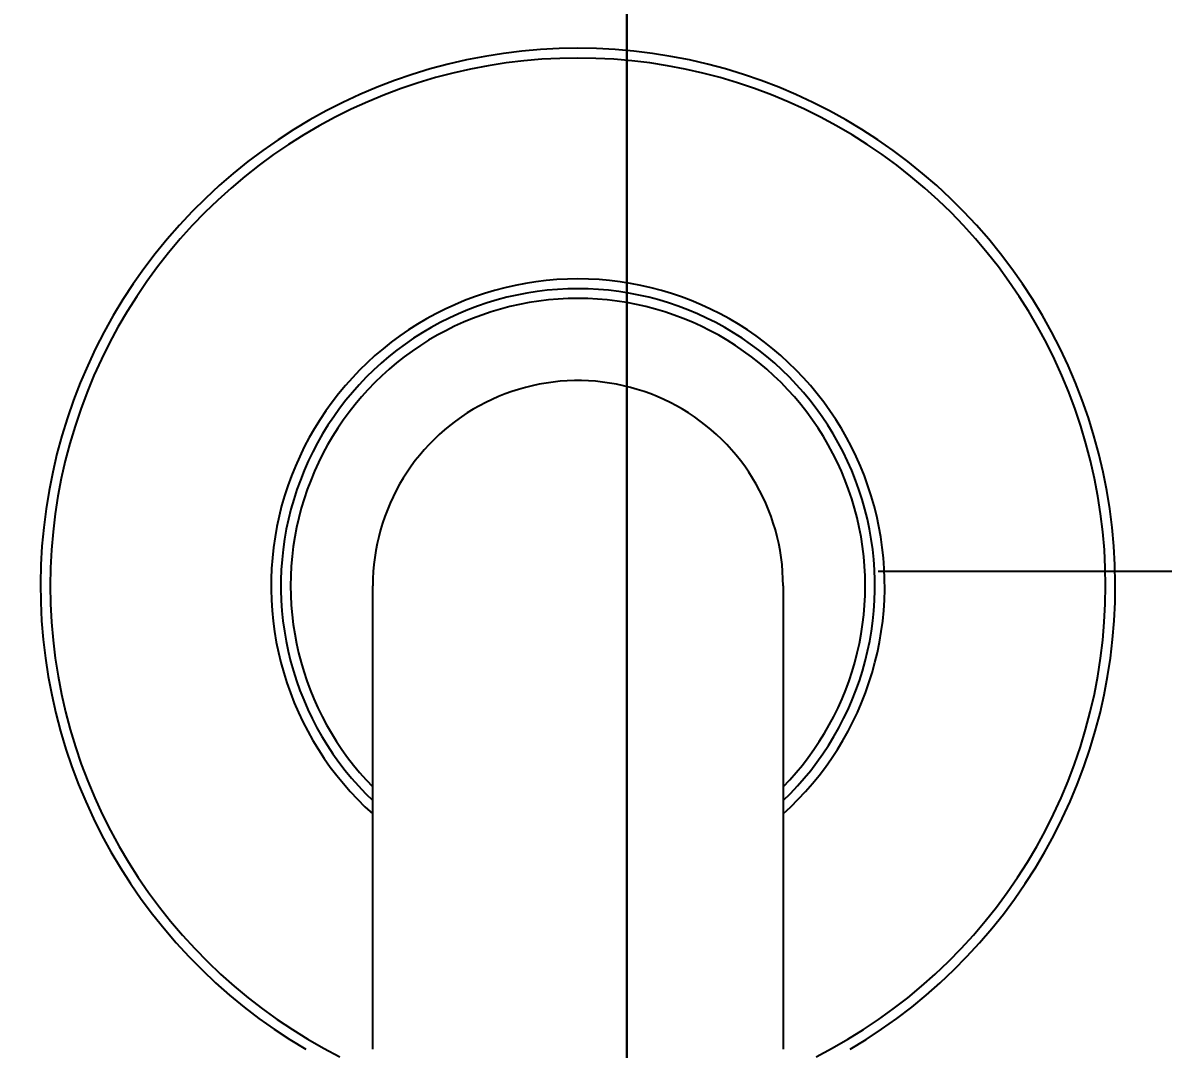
# Model space of a CAD drawing. Header units: metres. Extents: x 198 to 412, y -54 to 17.
# Drawn here: x 260.3794 to 260.4378, y 7.6598 to 7.7123 of the extents above; entities that cross this region are included whole.
import ezdxf

# ---------------------------------------------------------------- set-up
doc = ezdxf.new("R2010")
doc.units = ezdxf.units.M
doc.header["$LTSCALE"] = 10
for name, color, linetype in [('01', 1, 'Continuous'), ('TCOTA', 1, 'Continuous'), ('TM-REVEST', 252, 'Continuous')]:
    doc.layers.add(name, color=color, linetype=linetype)
doc.styles.add('ARIAL', font='arial.ttf')
doc.dimstyles.new('ST-COTA-25', dxfattribs={"dimscale": 0.25, "dimtxt": 0.18, "dimasz": 0.1, "dimexe": 0.18, "dimexo": 0.0625, "dimgap": 0.09, "dimtad": 1, "dimzin": 4, "dimdsep": 46, "dimtxsty": 'ARIAL', "dimblk1": 'COTA_N', "dimblk2": 'COTA_N', "dimsah": 1, "dimcen": 0.09, "dimclrd": 8, "dimclre": 8, "dimclrt": 1, "dimadec": 0, "dimazin": 0, "dimtfac": 1, "dimtix": 1, "dimtmove": 0, "dimatfit": 3, "dimldrblk": 'COTA_N', "dimfxl": 0.18, "dimtolj": 1, "dimtzin": 0, "dimarcsym": 0})

# ---------------------------------------------------------------- blocks, each defined once
blk = doc.blocks.new('juego de ducha california')
for p, q in [((493.249922, 11758.628414, 0), (493.248982, 11758.628232, 0)), ((493.250867, 11758.628563, 0), (493.249922, 11758.628414, 0)), ((493.251817, 11758.628679, 0), (493.250867, 11758.628563, 0)), ((493.252771, 11758.628763, 0), (493.251817, 11758.628679, 0)), ((493.253727, 11758.628812, 0), (493.252771, 11758.628763, 0)), ((493.253762, 11758.628313, 0), (493.252841, 11758.628266, 0)), ((493.254684, 11758.628829, 0), (493.253727, 11758.628812, 0)), ((493.254684, 11758.628329, 0), (493.253762, 11758.628313, 0)), ((493.255641, 11758.628812, 0), (493.254684, 11758.628829, 0)), ((493.255605, 11758.628313, 0), (493.254684, 11758.628329, 0)), ((493.256526, 11758.628266, 0), (493.255605, 11758.628313, 0)), ((493.256597, 11758.628763, 0), (493.255641, 11758.628812, 0)), ((493.25755, 11758.628679, 0), (493.256597, 11758.628763, 0)), ((493.2585, 11758.628563, 0), (493.25755, 11758.628679, 0)), ((493.259446, 11758.628414, 0), (493.2585, 11758.628563, 0)), ((493.260385, 11758.628232, 0), (493.259446, 11758.628414, 0)), ((493.247124, 11758.62777, 0), (493.246209, 11758.627491, 0)), ((493.248049, 11758.628017, 0), (493.247124, 11758.62777, 0)), ((493.248982, 11758.628232, 0), (493.248049, 11758.628017, 0)), ((493.24919, 11758.627764, 0), (493.248291, 11758.627561, 0)), ((493.250096, 11758.627937, 0), (493.24919, 11758.627764, 0)), ((493.251007, 11758.628078, 0), (493.250096, 11758.627937, 0)), ((493.251923, 11758.628188, 0), (493.251007, 11758.628078, 0)), ((493.252841, 11758.628266, 0), (493.251923, 11758.628188, 0)), ((493.257445, 11758.628188, 0), (493.256526, 11758.628266, 0)), ((493.25836, 11758.628078, 0), (493.257445, 11758.628188, 0)), ((493.259271, 11758.627937, 0), (493.25836, 11758.628078, 0)), ((493.260177, 11758.627764, 0), (493.259271, 11758.627937, 0)), ((493.261076, 11758.627561, 0), (493.260177, 11758.627764, 0)), ((493.261318, 11758.628017, 0), (493.260385, 11758.628232, 0)), ((493.262243, 11758.62777, 0), (493.261318, 11758.628017, 0)), ((493.263158, 11758.627491, 0), (493.262243, 11758.62777, 0)), ((493.245304, 11758.62718, 0), (493.24441, 11758.626838, 0)), ((493.246209, 11758.627491, 0), (493.245304, 11758.62718, 0)), ((493.247399, 11758.627328, 0), (493.246516, 11758.627064, 0)), ((493.248291, 11758.627561, 0), (493.247399, 11758.627328, 0)), ((493.261968, 11758.627328, 0), (493.261076, 11758.627561, 0)), ((493.262852, 11758.627064, 0), (493.261968, 11758.627328, 0)), ((493.264064, 11758.62718, 0), (493.263158, 11758.627491, 0)), ((493.264958, 11758.626838, 0), (493.264064, 11758.62718, 0)), ((493.24441, 11758.626838, 0), (493.243528, 11758.626465, 0)), ((493.245642, 11758.62677, 0), (493.244779, 11758.626447, 0)), ((493.246516, 11758.627064, 0), (493.245642, 11758.62677, 0)), ((493.263725, 11758.62677, 0), (493.262852, 11758.627064, 0)), ((493.264589, 11758.626447, 0), (493.263725, 11758.62677, 0)), ((493.265839, 11758.626465, 0), (493.264958, 11758.626838, 0)), ((493.24266, 11758.626061, 0), (493.241807, 11758.625628, 0)), ((493.243528, 11758.626465, 0), (493.24266, 11758.626061, 0)), ((493.243927, 11758.626094, 0), (493.243088, 11758.625712, 0)), ((493.244779, 11758.626447, 0), (493.243927, 11758.626094, 0)), ((493.26544, 11758.626094, 0), (493.264589, 11758.626447, 0)), ((493.26628, 11758.625712, 0), (493.26544, 11758.626094, 0)), ((493.266707, 11758.626061, 0), (493.265839, 11758.626465, 0)), ((493.267561, 11758.625628, 0), (493.266707, 11758.626061, 0)), ((493.241807, 11758.625628, 0), (493.240969, 11758.625165, 0)), ((493.243088, 11758.625712, 0), (493.242262, 11758.625302, 0)), ((493.267105, 11758.625302, 0), (493.26628, 11758.625712, 0)), ((493.268398, 11758.625165, 0), (493.267561, 11758.625628, 0)), ((493.240969, 11758.625165, 0), (493.240148, 11758.624673, 0)), ((493.241451, 11758.624864, 0), (493.240655, 11758.624398, 0)), ((493.242262, 11758.625302, 0), (493.241451, 11758.624864, 0)), ((493.267917, 11758.624864, 0), (493.267105, 11758.625302, 0)), ((493.268712, 11758.624398, 0), (493.267917, 11758.624864, 0)), ((493.26922, 11758.624673, 0), (493.268398, 11758.625165, 0)), ((493.240148, 11758.624673, 0), (493.239344, 11758.624153, 0)), ((493.240655, 11758.624398, 0), (493.239875, 11758.623906, 0)), ((493.269492, 11758.623906, 0), (493.268712, 11758.624398, 0)), ((493.270023, 11758.624153, 0), (493.26922, 11758.624673, 0)), ((493.239344, 11758.624153, 0), (493.238559, 11758.623606, 0)), ((493.239875, 11758.623906, 0), (493.239113, 11758.623387, 0)), ((493.270254, 11758.623387, 0), (493.269492, 11758.623906, 0)), ((493.270808, 11758.623606, 0), (493.270023, 11758.624153, 0)), ((493.238559, 11758.623606, 0), (493.237794, 11758.623031, 0)), ((493.239113, 11758.623387, 0), (493.238369, 11758.622843, 0)), ((493.270998, 11758.622843, 0), (493.270254, 11758.623387, 0)), ((493.271574, 11758.623031, 0), (493.270808, 11758.623606, 0)), ((493.237794, 11758.623031, 0), (493.237049, 11758.62243, 0)), ((493.238369, 11758.622843, 0), (493.237644, 11758.622273, 0)), ((493.271723, 11758.622273, 0), (493.270998, 11758.622843, 0)), ((493.272319, 11758.62243, 0), (493.271574, 11758.623031, 0)), ((493.237049, 11758.62243, 0), (493.236325, 11758.621804, 0)), ((493.237644, 11758.622273, 0), (493.236939, 11758.621679, 0)), ((493.272428, 11758.621679, 0), (493.271723, 11758.622273, 0)), ((493.273042, 11758.621804, 0), (493.272319, 11758.62243, 0)), ((493.236325, 11758.621804, 0), (493.235623, 11758.621152, 0)), ((493.236939, 11758.621679, 0), (493.236255, 11758.621062, 0)), ((493.273113, 11758.621062, 0), (493.272428, 11758.621679, 0)), ((493.273744, 11758.621152, 0), (493.273042, 11758.621804, 0)), ((493.235623, 11758.621152, 0), (493.234945, 11758.620477, 0)), ((493.236255, 11758.621062, 0), (493.235592, 11758.620421, 0)), ((493.273776, 11758.620421, 0), (493.273113, 11758.621062, 0)), ((493.274422, 11758.620477, 0), (493.273744, 11758.621152, 0)), ((493.234945, 11758.620477, 0), (493.234291, 11758.619779, 0)), ((493.235592, 11758.620421, 0), (493.234951, 11758.619758, 0)), ((493.274416, 11758.619758, 0), (493.273776, 11758.620421, 0)), ((493.275077, 11758.619779, 0), (493.274422, 11758.620477, 0)), ((493.234291, 11758.619779, 0), (493.233661, 11758.619058, 0)), ((493.234951, 11758.619758, 0), (493.234333, 11758.619074, 0)), ((493.275034, 11758.619074, 0), (493.274416, 11758.619758, 0)), ((493.275706, 11758.619058, 0), (493.275077, 11758.619779, 0)), ((493.233661, 11758.619058, 0), (493.233057, 11758.618315, 0)), ((493.234333, 11758.619074, 0), (493.233739, 11758.618369, 0)), ((493.275628, 11758.618369, 0), (493.275034, 11758.619074, 0)), ((493.27631, 11758.618315, 0), (493.275706, 11758.619058, 0)), ((493.233057, 11758.618315, 0), (493.232479, 11758.617552, 0)), ((493.233739, 11758.618369, 0), (493.23317, 11758.617644, 0)), ((493.276197, 11758.617644, 0), (493.275628, 11758.618369, 0)), ((493.276888, 11758.617552, 0), (493.27631, 11758.618315, 0)), ((493.232479, 11758.617552, 0), (493.231928, 11758.61677, 0)), ((493.23317, 11758.617644, 0), (493.232625, 11758.6169, 0)), ((493.276742, 11758.6169, 0), (493.276197, 11758.617644, 0)), ((493.27744, 11758.61677, 0), (493.276888, 11758.617552, 0)), ((493.231928, 11758.61677, 0), (493.231404, 11758.615969, 0)), ((493.232625, 11758.6169, 0), (493.232107, 11758.616137, 0)), ((493.251465, 11758.616696, 0), (493.250938, 11758.616576, 0)), ((493.251995, 11758.616797, 0), (493.251465, 11758.616696, 0)), ((493.252529, 11758.616881, 0), (493.251995, 11758.616797, 0)), ((493.253066, 11758.616946, 0), (493.252529, 11758.616881, 0)), ((493.253604, 11758.616992, 0), (493.253066, 11758.616946, 0)), ((493.254143, 11758.61702, 0), (493.253604, 11758.616992, 0)), ((493.254684, 11758.617029, 0), (493.254143, 11758.61702, 0)), ((493.255224, 11758.61702, 0), (493.254684, 11758.617029, 0)), ((493.255763, 11758.616992, 0), (493.255224, 11758.61702, 0)), ((493.256302, 11758.616946, 0), (493.255763, 11758.616992, 0)), ((493.256838, 11758.616881, 0), (493.256302, 11758.616946, 0)), ((493.257372, 11758.616797, 0), (493.256838, 11758.616881, 0)), ((493.257902, 11758.616696, 0), (493.257372, 11758.616797, 0)), ((493.258429, 11758.616576, 0), (493.257902, 11758.616696, 0)), ((493.277261, 11758.616137, 0), (493.276742, 11758.6169, 0)), ((493.277963, 11758.615969, 0), (493.27744, 11758.61677, 0)), ((493.232107, 11758.616137, 0), (493.231614, 11758.615358, 0)), ((493.249387, 11758.616109, 0), (493.248881, 11758.615918, 0)), ((493.249898, 11758.616282, 0), (493.249387, 11758.616109, 0)), ((493.250416, 11758.616438, 0), (493.249898, 11758.616282, 0)), ((493.250938, 11758.616576, 0), (493.250416, 11758.616438, 0)), ((493.251051, 11758.616089, 0), (493.250544, 11758.615955, 0)), ((493.251562, 11758.616205, 0), (493.251051, 11758.616089, 0)), ((493.252076, 11758.616304, 0), (493.251562, 11758.616205, 0)), ((493.252594, 11758.616385, 0), (493.252076, 11758.616304, 0)), ((493.253114, 11758.616448, 0), (493.252594, 11758.616385, 0)), ((493.253636, 11758.616493, 0), (493.253114, 11758.616448, 0)), ((493.25416, 11758.61652, 0), (493.253636, 11758.616493, 0)), ((493.254684, 11758.616529, 0), (493.25416, 11758.61652, 0)), ((493.255208, 11758.61652, 0), (493.254684, 11758.616529, 0)), ((493.255731, 11758.616493, 0), (493.255208, 11758.61652, 0)), ((493.256253, 11758.616448, 0), (493.255731, 11758.616493, 0)), ((493.256773, 11758.616385, 0), (493.256253, 11758.616448, 0)), ((493.257291, 11758.616304, 0), (493.256773, 11758.616385, 0)), ((493.257806, 11758.616205, 0), (493.257291, 11758.616304, 0)), ((493.258317, 11758.616089, 0), (493.257806, 11758.616205, 0)), ((493.258823, 11758.615955, 0), (493.258317, 11758.616089, 0)), ((493.258952, 11758.616438, 0), (493.258429, 11758.616576, 0)), ((493.259469, 11758.616282, 0), (493.258952, 11758.616438, 0)), ((493.259981, 11758.616109, 0), (493.259469, 11758.616282, 0)), ((493.260486, 11758.615918, 0), (493.259981, 11758.616109, 0)), ((493.277753, 11758.615358, 0), (493.277261, 11758.616137, 0)), ((493.231404, 11758.615969, 0), (493.230909, 11758.61515, 0)), ((493.247892, 11758.615484, 0), (493.247409, 11758.615242, 0)), ((493.248383, 11758.615709, 0), (493.247892, 11758.615484, 0)), ((493.248881, 11758.615918, 0), (493.248383, 11758.615709, 0)), ((493.249546, 11758.615635, 0), (493.249056, 11758.615449, 0)), ((493.250042, 11758.615803, 0), (493.249546, 11758.615635, 0)), ((493.250544, 11758.615955, 0), (493.250042, 11758.615803, 0)), ((493.250718, 11758.615484, 0), (493.250237, 11758.61534, 0)), ((493.251203, 11758.615611, 0), (493.250718, 11758.615484, 0)), ((493.251693, 11758.615722, 0), (493.251203, 11758.615611, 0)), ((493.252186, 11758.615815, 0), (493.251693, 11758.615722, 0)), ((493.252682, 11758.615892, 0), (493.252186, 11758.615815, 0)), ((493.25318, 11758.615952, 0), (493.252682, 11758.615892, 0)), ((493.25368, 11758.615995, 0), (493.25318, 11758.615952, 0)), ((493.254182, 11758.616021, 0), (493.25368, 11758.615995, 0)), ((493.254684, 11758.616029, 0), (493.254182, 11758.616021, 0)), ((493.255186, 11758.616021, 0), (493.254684, 11758.616029, 0)), ((493.255687, 11758.615995, 0), (493.255186, 11758.616021, 0)), ((493.256187, 11758.615952, 0), (493.255687, 11758.615995, 0)), ((493.256685, 11758.615892, 0), (493.256187, 11758.615952, 0)), ((493.257181, 11758.615815, 0), (493.256685, 11758.615892, 0)), ((493.257674, 11758.615722, 0), (493.257181, 11758.615815, 0)), ((493.258164, 11758.615611, 0), (493.257674, 11758.615722, 0)), ((493.25865, 11758.615484, 0), (493.258164, 11758.615611, 0)), ((493.259131, 11758.61534, 0), (493.25865, 11758.615484, 0)), ((493.259325, 11758.615803, 0), (493.258823, 11758.615955, 0)), ((493.259821, 11758.615635, 0), (493.259325, 11758.615803, 0)), ((493.260311, 11758.615449, 0), (493.259821, 11758.615635, 0)), ((493.260985, 11758.615709, 0), (493.260486, 11758.615918, 0)), ((493.261476, 11758.615484, 0), (493.260985, 11758.615709, 0)), ((493.261959, 11758.615242, 0), (493.261476, 11758.615484, 0)), ((493.278459, 11758.61515, 0), (493.277963, 11758.615969, 0)), ((493.230909, 11758.61515, 0), (493.230442, 11758.614314, 0)), ((493.231614, 11758.615358, 0), (493.231149, 11758.614562, 0)), ((493.246934, 11758.614983, 0), (493.246469, 11758.614709, 0)), ((493.247409, 11758.615242, 0), (493.246934, 11758.614983, 0)), ((493.248097, 11758.615028, 0), (493.247628, 11758.614792, 0)), ((493.248573, 11758.615247, 0), (493.248097, 11758.615028, 0)), ((493.249056, 11758.615449, 0), (493.248573, 11758.615247, 0)), ((493.249291, 11758.615004, 0), (493.248827, 11758.614812, 0)), ((493.249761, 11758.61518, 0), (493.249291, 11758.615004, 0)), ((493.250237, 11758.61534, 0), (493.249761, 11758.61518, 0)), ((493.259606, 11758.61518, 0), (493.259131, 11758.61534, 0)), ((493.260076, 11758.615004, 0), (493.259606, 11758.61518, 0)), ((493.26054, 11758.614812, 0), (493.260076, 11758.615004, 0)), ((493.260795, 11758.615247, 0), (493.260311, 11758.615449, 0)), ((493.261271, 11758.615028, 0), (493.260795, 11758.615247, 0)), ((493.261739, 11758.614792, 0), (493.261271, 11758.615028, 0)), ((493.262433, 11758.614983, 0), (493.261959, 11758.615242, 0)), ((493.262898, 11758.614709, 0), (493.262433, 11758.614983, 0)), ((493.278218, 11758.614562, 0), (493.277753, 11758.615358, 0)), ((493.278925, 11758.614314, 0), (493.278459, 11758.61515, 0)), ((493.230442, 11758.614314, 0), (493.230005, 11758.613462, 0)), ((493.231149, 11758.614562, 0), (493.230711, 11758.613751, 0)), ((493.246014, 11758.614418, 0), (493.245568, 11758.614112, 0)), ((493.246469, 11758.614709, 0), (493.246014, 11758.614418, 0)), ((493.247168, 11758.614541, 0), (493.246717, 11758.614274, 0)), ((493.247628, 11758.614792, 0), (493.247168, 11758.614541, 0)), ((493.247921, 11758.614381, 0), (493.247479, 11758.614143, 0)), ((493.24837, 11758.614604, 0), (493.247921, 11758.614381, 0)), ((493.248827, 11758.614812, 0), (493.24837, 11758.614604, 0)), ((493.260997, 11758.614604, 0), (493.26054, 11758.614812, 0)), ((493.261447, 11758.614381, 0), (493.260997, 11758.614604, 0)), ((493.261888, 11758.614143, 0), (493.261447, 11758.614381, 0)), ((493.262199, 11758.614541, 0), (493.261739, 11758.614792, 0)), ((493.26265, 11758.614274, 0), (493.262199, 11758.614541, 0)), ((493.263354, 11758.614418, 0), (493.262898, 11758.614709, 0)), ((493.263799, 11758.614112, 0), (493.263354, 11758.614418, 0)), ((493.278657, 11758.613751, 0), (493.278218, 11758.614562, 0)), ((493.279362, 11758.613462, 0), (493.278925, 11758.614314, 0)), ((493.230711, 11758.613751, 0), (493.230301, 11758.612925, 0)), ((493.245134, 11758.613791, 0), (493.244711, 11758.613455, 0)), ((493.245568, 11758.614112, 0), (493.245134, 11758.613791, 0)), ((493.246276, 11758.613992, 0), (493.245844, 11758.613695, 0)), ((493.246717, 11758.614274, 0), (493.246276, 11758.613992, 0)), ((493.247046, 11758.613889, 0), (493.246621, 11758.613621, 0)), ((493.247479, 11758.614143, 0), (493.247046, 11758.613889, 0)), ((493.262322, 11758.613889, 0), (493.261888, 11758.614143, 0)), ((493.262746, 11758.613621, 0), (493.262322, 11758.613889, 0)), ((493.263091, 11758.613992, 0), (493.26265, 11758.614274, 0)), ((493.263523, 11758.613695, 0), (493.263091, 11758.613992, 0)), ((493.264233, 11758.613791, 0), (493.263799, 11758.614112, 0)), ((493.264657, 11758.613455, 0), (493.264233, 11758.613791, 0)), ((493.279067, 11758.612925, 0), (493.278657, 11758.613751, 0)), ((493.230005, 11758.613462, 0), (493.229598, 11758.612596, 0)), ((493.244711, 11758.613455, 0), (493.244299, 11758.613104, 0)), ((493.245423, 11758.613383, 0), (493.245013, 11758.613056, 0)), ((493.245844, 11758.613695, 0), (493.245423, 11758.613383, 0)), ((493.246206, 11758.613339, 0), (493.245801, 11758.613042, 0)), ((493.246621, 11758.613621, 0), (493.246206, 11758.613339, 0)), ((493.263161, 11758.613339, 0), (493.262746, 11758.613621, 0)), ((493.263566, 11758.613042, 0), (493.263161, 11758.613339, 0)), ((493.263944, 11758.613383, 0), (493.263523, 11758.613695, 0)), ((493.264354, 11758.613056, 0), (493.263944, 11758.613383, 0)), ((493.265068, 11758.613104, 0), (493.264657, 11758.613455, 0)), ((493.27977, 11758.612596, 0), (493.279362, 11758.613462, 0)), ((493.229598, 11758.612596, 0), (493.229221, 11758.611716, 0)), ((493.230301, 11758.612925, 0), (493.229919, 11758.612086, 0)), ((493.2439, 11758.61274, 0), (493.243514, 11758.612362, 0)), ((493.244299, 11758.613104, 0), (493.2439, 11758.61274, 0)), ((493.244615, 11758.612716, 0), (493.244228, 11758.612362, 0)), ((493.245013, 11758.613056, 0), (493.244615, 11758.612716, 0)), ((493.245407, 11758.612732, 0), (493.245023, 11758.612409, 0)), ((493.245801, 11758.613042, 0), (493.245407, 11758.612732, 0)), ((493.263961, 11758.612732, 0), (493.263566, 11758.613042, 0)), ((493.264345, 11758.612409, 0), (493.263961, 11758.612732, 0)), ((493.264752, 11758.612716, 0), (493.264354, 11758.613056, 0)), ((493.265139, 11758.612362, 0), (493.264752, 11758.612716, 0)), ((493.265467, 11758.61274, 0), (493.265068, 11758.613104, 0)), ((493.265853, 11758.612362, 0), (493.265467, 11758.61274, 0)), ((493.279448, 11758.612086, 0), (493.279067, 11758.612925, 0)), ((493.280147, 11758.611716, 0), (493.27977, 11758.612596, 0)), ((493.229919, 11758.612086, 0), (493.229566, 11758.611234, 0)), ((493.243141, 11758.611972, 0), (493.242782, 11758.611568, 0)), ((493.243514, 11758.612362, 0), (493.243141, 11758.611972, 0)), ((493.243854, 11758.611995, 0), (493.243493, 11758.611615, 0)), ((493.244228, 11758.612362, 0), (493.243854, 11758.611995, 0)), ((493.24465, 11758.612072, 0), (493.244289, 11758.611724, 0)), ((493.245023, 11758.612409, 0), (493.24465, 11758.612072, 0)), ((493.264717, 11758.612072, 0), (493.264345, 11758.612409, 0)), ((493.265078, 11758.611724, 0), (493.264717, 11758.612072, 0)), ((493.265513, 11758.611995, 0), (493.265139, 11758.612362, 0)), ((493.265874, 11758.611615, 0), (493.265513, 11758.611995, 0)), ((493.266226, 11758.611972, 0), (493.265853, 11758.612362, 0)), ((493.266585, 11758.611568, 0), (493.266226, 11758.611972, 0)), ((493.279801, 11758.611234, 0), (493.279448, 11758.612086, 0)), ((493.229221, 11758.611716, 0), (493.228875, 11758.610824, 0)), ((493.242782, 11758.611568, 0), (493.242437, 11758.611153, 0)), ((493.243493, 11758.611615, 0), (493.243145, 11758.611224, 0)), ((493.244289, 11758.611724, 0), (493.24394, 11758.611363, 0)), ((493.251995, 11758.611479, 0), (493.251646, 11758.61138, 0)), ((493.252347, 11758.611566, 0), (493.251995, 11758.611479, 0)), ((493.252702, 11758.61164, 0), (493.252347, 11758.611566, 0)), ((493.253059, 11758.611703, 0), (493.252702, 11758.61164, 0)), ((493.253418, 11758.611753, 0), (493.253059, 11758.611703, 0)), ((493.253779, 11758.61179, 0), (493.253418, 11758.611753, 0)), ((493.25414, 11758.611815, 0), (493.253779, 11758.61179, 0)), ((493.254502, 11758.611828, 0), (493.25414, 11758.611815, 0)), ((493.254865, 11758.611828, 0), (493.254502, 11758.611828, 0)), ((493.255227, 11758.611815, 0), (493.254865, 11758.611828, 0)), ((493.255589, 11758.61179, 0), (493.255227, 11758.611815, 0)), ((493.255949, 11758.611753, 0), (493.255589, 11758.61179, 0)), ((493.256308, 11758.611703, 0), (493.255949, 11758.611753, 0)), ((493.256665, 11758.61164, 0), (493.256308, 11758.611703, 0)), ((493.25702, 11758.611566, 0), (493.256665, 11758.61164, 0)), ((493.257372, 11758.611479, 0), (493.25702, 11758.611566, 0)), ((493.257721, 11758.61138, 0), (493.257372, 11758.611479, 0)), ((493.265427, 11758.611363, 0), (493.265078, 11758.611724, 0)), ((493.266222, 11758.611224, 0), (493.265874, 11758.611615, 0)), ((493.266931, 11758.611153, 0), (493.266585, 11758.611568, 0)), ((493.280493, 11758.610824, 0), (493.280147, 11758.611716, 0)), ((493.228875, 11758.610824, 0), (493.22856, 11758.60992, 0)), ((493.229566, 11758.611234, 0), (493.229243, 11758.610371, 0)), ((493.242437, 11758.611153, 0), (493.242106, 11758.610725, 0)), ((493.242811, 11758.61082, 0), (493.242491, 11758.610405, 0)), ((493.243145, 11758.611224, 0), (493.242811, 11758.61082, 0)), ((493.243604, 11758.61099, 0), (493.243281, 11758.610606, 0)), ((493.24394, 11758.611363, 0), (493.243604, 11758.61099, 0)), ((493.250292, 11758.610867, 0), (493.249965, 11758.610709, 0)), ((493.250624, 11758.611012, 0), (493.250292, 11758.610867, 0)), ((493.25096, 11758.611147, 0), (493.250624, 11758.611012, 0)), ((493.251301, 11758.611269, 0), (493.25096, 11758.611147, 0)), ((493.251646, 11758.61138, 0), (493.251301, 11758.611269, 0)), ((493.258066, 11758.611269, 0), (493.257721, 11758.61138, 0)), ((493.258407, 11758.611147, 0), (493.258066, 11758.611269, 0)), ((493.258744, 11758.611012, 0), (493.258407, 11758.611147, 0)), ((493.259075, 11758.610867, 0), (493.258744, 11758.611012, 0)), ((493.259402, 11758.610709, 0), (493.259075, 11758.610867, 0)), ((493.265763, 11758.61099, 0), (493.265427, 11758.611363, 0)), ((493.266087, 11758.610606, 0), (493.265763, 11758.61099, 0)), ((493.266556, 11758.61082, 0), (493.266222, 11758.611224, 0)), ((493.266877, 11758.610405, 0), (493.266556, 11758.61082, 0)), ((493.267261, 11758.610725, 0), (493.266931, 11758.611153, 0)), ((493.280125, 11758.610371, 0), (493.279801, 11758.611234, 0)), ((493.280807, 11758.60992, 0), (493.280493, 11758.610824, 0)), ((493.229243, 11758.610371, 0), (493.228949, 11758.609497, 0)), ((493.24179, 11758.610287, 0), (493.241489, 11758.609838, 0)), ((493.242106, 11758.610725, 0), (493.24179, 11758.610287, 0)), ((493.242491, 11758.610405, 0), (493.242185, 11758.609979, 0)), ((493.243281, 11758.610606, 0), (493.242971, 11758.610211, 0)), ((493.249329, 11758.610361, 0), (493.249021, 11758.610171, 0)), ((493.249644, 11758.610541, 0), (493.249329, 11758.610361, 0)), ((493.249965, 11758.610709, 0), (493.249644, 11758.610541, 0)), ((493.259723, 11758.610541, 0), (493.259402, 11758.610709, 0)), ((493.260038, 11758.610361, 0), (493.259723, 11758.610541, 0)), ((493.260346, 11758.610171, 0), (493.260038, 11758.610361, 0)), ((493.266397, 11758.610211, 0), (493.266087, 11758.610606, 0)), ((493.267182, 11758.609979, 0), (493.266877, 11758.610405, 0)), ((493.267577, 11758.610287, 0), (493.267261, 11758.610725, 0)), ((493.267878, 11758.609838, 0), (493.267577, 11758.610287, 0)), ((493.280419, 11758.609497, 0), (493.280125, 11758.610371, 0)), ((493.22856, 11758.60992, 0), (493.228277, 11758.609006, 0)), ((493.241489, 11758.609838, 0), (493.241204, 11758.609379, 0)), ((493.242185, 11758.609979, 0), (493.241894, 11758.609543, 0)), ((493.242674, 11758.609806, 0), (493.242392, 11758.609391, 0)), ((493.242971, 11758.610211, 0), (493.242674, 11758.609806, 0)), ((493.248424, 11758.609759, 0), (493.248137, 11758.609538, 0)), ((493.248719, 11758.60997, 0), (493.248424, 11758.609759, 0)), ((493.249021, 11758.610171, 0), (493.248719, 11758.60997, 0)), ((493.260648, 11758.60997, 0), (493.260346, 11758.610171, 0)), ((493.260943, 11758.609759, 0), (493.260648, 11758.60997, 0)), ((493.26123, 11758.609538, 0), (493.260943, 11758.609759, 0)), ((493.266693, 11758.609806, 0), (493.266397, 11758.610211, 0)), ((493.266976, 11758.609391, 0), (493.266693, 11758.609806, 0)), ((493.267473, 11758.609543, 0), (493.267182, 11758.609979, 0)), ((493.268163, 11758.609379, 0), (493.267878, 11758.609838, 0)), ((493.281091, 11758.609006, 0), (493.280807, 11758.60992, 0)), ((493.228949, 11758.609497, 0), (493.228685, 11758.608614, 0)), ((493.241204, 11758.609379, 0), (493.240935, 11758.60891, 0)), ((493.241619, 11758.609098, 0), (493.241359, 11758.608643, 0)), ((493.241894, 11758.609543, 0), (493.241619, 11758.609098, 0)), ((493.242392, 11758.609391, 0), (493.242124, 11758.608967, 0)), ((493.247586, 11758.609067, 0), (493.247323, 11758.608818, 0)), ((493.247858, 11758.609308, 0), (493.247586, 11758.609067, 0)), ((493.248137, 11758.609538, 0), (493.247858, 11758.609308, 0)), ((493.26151, 11758.609308, 0), (493.26123, 11758.609538, 0)), ((493.261781, 11758.609067, 0), (493.26151, 11758.609308, 0)), ((493.262044, 11758.608818, 0), (493.261781, 11758.609067, 0)), ((493.267244, 11758.608967, 0), (493.266976, 11758.609391, 0)), ((493.267749, 11758.609098, 0), (493.267473, 11758.609543, 0)), ((493.268009, 11758.608643, 0), (493.267749, 11758.609098, 0)), ((493.268432, 11758.60891, 0), (493.268163, 11758.609379, 0)), ((493.280682, 11758.608614, 0), (493.280419, 11758.609497, 0)), ((493.228277, 11758.609006, 0), (493.228026, 11758.608082, 0)), ((493.228685, 11758.608614, 0), (493.228451, 11758.607722, 0)), ((493.240935, 11758.60891, 0), (493.240683, 11758.608433, 0)), ((493.241359, 11758.608643, 0), (493.241115, 11758.608179, 0)), ((493.24187, 11758.608534, 0), (493.241632, 11758.608092, 0)), ((493.242124, 11758.608967, 0), (493.24187, 11758.608534, 0)), ((493.247069, 11758.608559, 0), (493.246824, 11758.608292, 0)), ((493.247323, 11758.608818, 0), (493.247069, 11758.608559, 0)), ((493.262298, 11758.608559, 0), (493.262044, 11758.608818, 0)), ((493.262543, 11758.608292, 0), (493.262298, 11758.608559, 0)), ((493.267497, 11758.608534, 0), (493.267244, 11758.608967, 0)), ((493.267736, 11758.608092, 0), (493.267497, 11758.608534, 0)), ((493.268253, 11758.608179, 0), (493.268009, 11758.608643, 0)), ((493.268685, 11758.608433, 0), (493.268432, 11758.60891, 0)), ((493.280916, 11758.607722, 0), (493.280682, 11758.608614, 0)), ((493.281342, 11758.608082, 0), (493.281091, 11758.609006, 0)), ((493.228026, 11758.608082, 0), (493.227807, 11758.60715, 0)), ((493.240447, 11758.607947, 0), (493.240227, 11758.607453, 0)), ((493.240683, 11758.608433, 0), (493.240447, 11758.607947, 0)), ((493.241115, 11758.608179, 0), (493.240886, 11758.607707, 0)), ((493.241632, 11758.608092, 0), (493.241408, 11758.607643, 0)), ((493.246589, 11758.608017, 0), (493.246363, 11758.607733, 0)), ((493.246824, 11758.608292, 0), (493.246589, 11758.608017, 0)), ((493.262779, 11758.608017, 0), (493.262543, 11758.608292, 0)), ((493.263005, 11758.607733, 0), (493.262779, 11758.608017, 0)), ((493.267959, 11758.607643, 0), (493.267736, 11758.608092, 0)), ((493.268481, 11758.607707, 0), (493.268253, 11758.608179, 0)), ((493.268921, 11758.607947, 0), (493.268685, 11758.608433, 0)), ((493.26914, 11758.607453, 0), (493.268921, 11758.607947, 0)), ((493.281561, 11758.60715, 0), (493.281342, 11758.608082, 0)), ((493.228451, 11758.607722, 0), (493.228248, 11758.606822, 0)), ((493.240227, 11758.607453, 0), (493.240025, 11758.606952, 0)), ((493.240886, 11758.607707, 0), (493.240675, 11758.607228, 0)), ((493.241408, 11758.607643, 0), (493.241201, 11758.607186, 0)), ((493.246147, 11758.607442, 0), (493.245941, 11758.607144, 0)), ((493.246363, 11758.607733, 0), (493.246147, 11758.607442, 0)), ((493.263221, 11758.607442, 0), (493.263005, 11758.607733, 0)), ((493.263427, 11758.607144, 0), (493.263221, 11758.607442, 0)), ((493.268167, 11758.607186, 0), (493.267959, 11758.607643, 0)), ((493.268692, 11758.607228, 0), (493.268481, 11758.607707, 0)), ((493.269342, 11758.606952, 0), (493.26914, 11758.607453, 0)), ((493.281119, 11758.606822, 0), (493.280916, 11758.607722, 0)), ((493.227807, 11758.60715, 0), (493.22762, 11758.606211, 0)), ((493.228248, 11758.606822, 0), (493.228076, 11758.605917, 0)), ((493.240025, 11758.606952, 0), (493.23984, 11758.606444, 0)), ((493.24048, 11758.606741, 0), (493.240302, 11758.606248, 0)), ((493.240675, 11758.607228, 0), (493.24048, 11758.606741, 0)), ((493.241009, 11758.606722, 0), (493.240832, 11758.606252, 0)), ((493.241201, 11758.607186, 0), (493.241009, 11758.606722, 0)), ((493.245745, 11758.606839, 0), (493.24556, 11758.606527, 0)), ((493.245941, 11758.607144, 0), (493.245745, 11758.606839, 0)), ((493.263622, 11758.606839, 0), (493.263427, 11758.607144, 0)), ((493.263807, 11758.606527, 0), (493.263622, 11758.606839, 0)), ((493.268359, 11758.606722, 0), (493.268167, 11758.607186, 0)), ((493.268535, 11758.606252, 0), (493.268359, 11758.606722, 0)), ((493.268887, 11758.606741, 0), (493.268692, 11758.607228, 0)), ((493.269066, 11758.606248, 0), (493.268887, 11758.606741, 0)), ((493.269527, 11758.606444, 0), (493.269342, 11758.606952, 0)), ((493.281291, 11758.605917, 0), (493.281119, 11758.606822, 0)), ((493.281747, 11758.606211, 0), (493.281561, 11758.60715, 0)), ((493.22762, 11758.606211, 0), (493.227467, 11758.605266, 0)), ((493.23984, 11758.606444, 0), (493.239673, 11758.605931, 0)), ((493.240302, 11758.606248, 0), (493.240141, 11758.60575, 0)), ((493.240832, 11758.606252, 0), (493.240672, 11758.605776, 0)), ((493.245386, 11758.606209, 0), (493.245223, 11758.605885, 0)), ((493.24556, 11758.606527, 0), (493.245386, 11758.606209, 0)), ((493.263981, 11758.606209, 0), (493.263807, 11758.606527, 0)), ((493.264144, 11758.605885, 0), (493.263981, 11758.606209, 0)), ((493.268695, 11758.605776, 0), (493.268535, 11758.606252, 0)), ((493.269227, 11758.60575, 0), (493.269066, 11758.606248, 0)), ((493.269694, 11758.605931, 0), (493.269527, 11758.606444, 0)), ((493.2819, 11758.605266, 0), (493.281747, 11758.606211, 0)), ((493.228076, 11758.605917, 0), (493.227935, 11758.605006, 0)), ((493.239673, 11758.605931, 0), (493.239524, 11758.605412, 0)), ((493.240141, 11758.60575, 0), (493.239997, 11758.605246, 0)), ((493.240672, 11758.605776, 0), (493.240529, 11758.605295, 0)), ((493.245072, 11758.605556, 0), (493.244932, 11758.605221, 0)), ((493.245223, 11758.605885, 0), (493.245072, 11758.605556, 0)), ((493.264295, 11758.605556, 0), (493.264144, 11758.605885, 0)), ((493.264436, 11758.605221, 0), (493.264295, 11758.605556, 0)), ((493.268839, 11758.605295, 0), (493.268695, 11758.605776, 0)), ((493.26937, 11758.605246, 0), (493.269227, 11758.60575, 0)), ((493.269844, 11758.605412, 0), (493.269694, 11758.605931, 0)), ((493.281432, 11758.605006, 0), (493.281291, 11758.605917, 0)), ((493.227467, 11758.605266, 0), (493.227346, 11758.604317, 0)), ((493.227935, 11758.605006, 0), (493.227825, 11758.60409, 0)), ((493.239524, 11758.605412, 0), (493.239392, 11758.604887, 0)), ((493.239997, 11758.605246, 0), (493.239871, 11758.604737, 0)), ((493.240529, 11758.605295, 0), (493.240402, 11758.60481, 0)), ((493.244932, 11758.605221, 0), (493.244803, 11758.604882, 0)), ((493.264564, 11758.604882, 0), (493.264436, 11758.605221, 0)), ((493.268966, 11758.60481, 0), (493.268839, 11758.605295, 0)), ((493.269497, 11758.604737, 0), (493.26937, 11758.605246, 0)), ((493.269975, 11758.604887, 0), (493.269844, 11758.605412, 0)), ((493.281542, 11758.60409, 0), (493.281432, 11758.605006, 0)), ((493.282021, 11758.604317, 0), (493.2819, 11758.605266, 0)), ((493.239392, 11758.604887, 0), (493.239279, 11758.604359, 0)), ((493.239871, 11758.604737, 0), (493.239762, 11758.604225, 0)), ((493.240402, 11758.60481, 0), (493.240291, 11758.60432, 0)), ((493.244686, 11758.604539, 0), (493.244582, 11758.604192, 0)), ((493.244803, 11758.604882, 0), (493.244686, 11758.604539, 0)), ((493.264681, 11758.604539, 0), (493.264564, 11758.604882, 0)), ((493.264786, 11758.604192, 0), (493.264681, 11758.604539, 0)), ((493.269076, 11758.60432, 0), (493.268966, 11758.60481, 0)), ((493.269605, 11758.604225, 0), (493.269497, 11758.604737, 0)), ((493.270088, 11758.604359, 0), (493.269975, 11758.604887, 0)), ((493.227346, 11758.604317, 0), (493.227259, 11758.603364, 0)), ((493.227825, 11758.60409, 0), (493.227747, 11758.603172, 0)), ((493.239184, 11758.603827, 0), (493.239107, 11758.603293, 0)), ((493.239279, 11758.604359, 0), (493.239184, 11758.603827, 0)), ((493.239762, 11758.604225, 0), (493.239671, 11758.603708, 0)), ((493.240197, 11758.603827, 0), (493.240121, 11758.603331, 0)), ((493.240291, 11758.60432, 0), (493.240197, 11758.603827, 0)), ((493.244489, 11758.603842, 0), (493.244408, 11758.603489, 0)), ((493.244582, 11758.604192, 0), (493.244489, 11758.603842, 0)), ((493.264879, 11758.603842, 0), (493.264786, 11758.604192, 0)), ((493.264959, 11758.603489, 0), (493.264879, 11758.603842, 0)), ((493.26917, 11758.603827, 0), (493.269076, 11758.60432, 0)), ((493.269247, 11758.603331, 0), (493.26917, 11758.603827, 0)), ((493.269696, 11758.603708, 0), (493.269605, 11758.604225, 0)), ((493.270184, 11758.603827, 0), (493.270088, 11758.604359, 0)), ((493.27026, 11758.603293, 0), (493.270184, 11758.603827, 0)), ((493.281621, 11758.603172, 0), (493.281542, 11758.60409, 0)), ((493.282108, 11758.603364, 0), (493.282021, 11758.604317, 0)), ((493.227259, 11758.603364, 0), (493.227205, 11758.602408, 0)), ((493.239107, 11758.603293, 0), (493.239049, 11758.602755, 0)), ((493.239671, 11758.603708, 0), (493.239598, 11758.60319, 0)), ((493.240121, 11758.603331, 0), (493.240061, 11758.602832, 0)), ((493.244408, 11758.603489, 0), (493.24434, 11758.603133, 0)), ((493.265028, 11758.603133, 0), (493.264959, 11758.603489, 0)), ((493.269307, 11758.602832, 0), (493.269247, 11758.603331, 0)), ((493.269769, 11758.60319, 0), (493.269696, 11758.603708, 0)), ((493.270319, 11758.602755, 0), (493.27026, 11758.603293, 0)), ((493.282162, 11758.602408, 0), (493.282108, 11758.603364, 0)), ((493.227747, 11758.603172, 0), (493.227699, 11758.602251, 0)), ((493.239049, 11758.602755, 0), (493.239009, 11758.602217, 0)), ((493.239543, 11758.602668, 0), (493.239506, 11758.602146, 0)), ((493.239598, 11758.60319, 0), (493.239543, 11758.602668, 0)), ((493.240061, 11758.602832, 0), (493.240018, 11758.602332, 0)), ((493.244284, 11758.602775, 0), (493.24424, 11758.602415, 0)), ((493.24434, 11758.603133, 0), (493.244284, 11758.602775, 0)), ((493.265084, 11758.602775, 0), (493.265028, 11758.603133, 0)), ((493.265127, 11758.602415, 0), (493.265084, 11758.602775, 0)), ((493.269349, 11758.602332, 0), (493.269307, 11758.602832, 0)), ((493.269825, 11758.602668, 0), (493.269769, 11758.60319, 0)), ((493.269862, 11758.602146, 0), (493.269825, 11758.602668, 0)), ((493.270359, 11758.602217, 0), (493.270319, 11758.602755, 0)), ((493.281668, 11758.602251, 0), (493.281621, 11758.603172, 0)), ((493.227205, 11758.602408, 0), (493.227184, 11758.601451, 0)), ((493.227699, 11758.602251, 0), (493.227684, 11758.601329, 0)), ((493.239009, 11758.602217, 0), (493.238987, 11758.601677, 0)), ((493.239506, 11758.602146, 0), (493.239486, 11758.601622, 0)), ((493.240018, 11758.602332, 0), (493.239992, 11758.601831, 0)), ((493.244209, 11758.602054, 0), (493.24419, 11758.601692, 0)), ((493.24424, 11758.602415, 0), (493.244209, 11758.602054, 0)), ((493.265159, 11758.602054, 0), (493.265127, 11758.602415, 0)), ((493.265177, 11758.601692, 0), (493.265159, 11758.602054, 0)), ((493.269375, 11758.601831, 0), (493.269349, 11758.602332, 0)), ((493.269881, 11758.601622, 0), (493.269862, 11758.602146, 0)), ((493.27038, 11758.601677, 0), (493.270359, 11758.602217, 0)), ((493.281684, 11758.601329, 0), (493.281668, 11758.602251, 0)), ((493.282183, 11758.601451, 0), (493.282162, 11758.602408, 0)), ((493.238987, 11758.601677, 0), (493.238985, 11758.601137, 0)), ((493.239486, 11758.601622, 0), (493.239485, 11758.601098, 0)), ((493.239992, 11758.601831, 0), (493.239984, 11758.601329, 0)), ((493.24419, 11758.601692, 0), (493.244184, 11758.601329, 0)), ((493.265184, 11758.601329, 0), (493.265177, 11758.601692, 0)), ((493.269384, 11758.601329, 0), (493.269375, 11758.601831, 0)), ((493.269882, 11758.601098, 0), (493.269881, 11758.601622, 0)), ((493.270382, 11758.601137, 0), (493.27038, 11758.601677, 0)), ((493.227184, 11758.601451, 0), (493.227196, 11758.600494, 0)), ((493.227684, 11758.601329, 0), (493.2277, 11758.600399, 0)), ((493.238985, 11758.601137, 0), (493.239001, 11758.600596, 0)), ((493.239485, 11758.601098, 0), (493.239502, 11758.600574, 0)), ((493.239984, 11758.601329, 0), (493.239992, 11758.600834, 0)), ((493.244184, 11758.577628, 0), (493.244184, 11758.601329, 0)), ((493.265184, 11758.601329, 0), (493.265184, 11758.589657, 0)), ((493.269375, 11758.600834, 0), (493.269384, 11758.601329, 0)), ((493.269865, 11758.600574, 0), (493.269882, 11758.601098, 0)), ((493.270367, 11758.600596, 0), (493.270382, 11758.601137, 0)), ((493.281668, 11758.600399, 0), (493.281684, 11758.601329, 0)), ((493.282171, 11758.600494, 0), (493.282183, 11758.601451, 0)), ((493.227196, 11758.600494, 0), (493.227242, 11758.599538, 0)), ((493.2277, 11758.600399, 0), (493.227748, 11758.59947, 0)), ((493.239001, 11758.600596, 0), (493.239035, 11758.600057, 0)), ((493.239502, 11758.600574, 0), (493.239537, 11758.600051, 0)), ((493.239992, 11758.600834, 0), (493.240017, 11758.600339, 0)), ((493.240017, 11758.600339, 0), (493.240059, 11758.599845, 0)), ((493.269309, 11758.599845, 0), (493.26935, 11758.600339, 0)), ((493.26935, 11758.600339, 0), (493.269375, 11758.600834, 0)), ((493.26983, 11758.600051, 0), (493.269865, 11758.600574, 0)), ((493.270332, 11758.600057, 0), (493.270367, 11758.600596, 0)), ((493.28162, 11758.59947, 0), (493.281668, 11758.600399, 0)), ((493.282125, 11758.599538, 0), (493.282171, 11758.600494, 0)), ((493.239035, 11758.600057, 0), (493.239088, 11758.59952, 0)), ((493.239537, 11758.600051, 0), (493.23959, 11758.59953, 0)), ((493.240059, 11758.599845, 0), (493.240117, 11758.599353, 0)), ((493.26925, 11758.599353, 0), (493.269309, 11758.599845, 0)), ((493.269777, 11758.59953, 0), (493.26983, 11758.600051, 0)), ((493.270279, 11758.59952, 0), (493.270332, 11758.600057, 0)), ((493.227242, 11758.599538, 0), (493.227321, 11758.598584, 0)), ((493.227748, 11758.59947, 0), (493.227828, 11758.598543, 0)), ((493.239088, 11758.59952, 0), (493.23916, 11758.598984, 0)), ((493.23959, 11758.59953, 0), (493.239661, 11758.599011, 0)), ((493.240117, 11758.599353, 0), (493.240192, 11758.598864, 0)), ((493.269175, 11758.598864, 0), (493.26925, 11758.599353, 0)), ((493.269706, 11758.599011, 0), (493.269777, 11758.59953, 0)), ((493.270208, 11758.598984, 0), (493.270279, 11758.59952, 0)), ((493.28154, 11758.598543, 0), (493.28162, 11758.59947, 0)), ((493.282046, 11758.598584, 0), (493.282125, 11758.599538, 0)), ((493.227321, 11758.598584, 0), (493.227433, 11758.597634, 0)), ((493.23916, 11758.598984, 0), (493.23925, 11758.598451, 0)), ((493.239661, 11758.599011, 0), (493.23975, 11758.598494, 0)), ((493.240192, 11758.598864, 0), (493.240283, 11758.598377, 0)), ((493.269084, 11758.598377, 0), (493.269175, 11758.598864, 0)), ((493.269617, 11758.598494, 0), (493.269706, 11758.599011, 0)), ((493.270118, 11758.598451, 0), (493.270208, 11758.598984, 0)), ((493.281934, 11758.597634, 0), (493.282046, 11758.598584, 0)), ((493.227828, 11758.598543, 0), (493.22794, 11758.59762, 0)), ((493.23925, 11758.598451, 0), (493.239358, 11758.597922, 0)), ((493.23975, 11758.598494, 0), (493.239857, 11758.597981, 0)), ((493.239857, 11758.597981, 0), (493.239981, 11758.597472, 0)), ((493.240283, 11758.598377, 0), (493.240391, 11758.597893, 0)), ((493.268976, 11758.597893, 0), (493.269084, 11758.598377, 0)), ((493.269386, 11758.597472, 0), (493.26951, 11758.597981, 0)), ((493.26951, 11758.597981, 0), (493.269617, 11758.598494, 0)), ((493.270009, 11758.597922, 0), (493.270118, 11758.598451, 0)), ((493.281428, 11758.59762, 0), (493.28154, 11758.598543, 0)), ((493.227433, 11758.597634, 0), (493.227578, 11758.596687, 0)), ((493.22794, 11758.59762, 0), (493.228083, 11758.596701, 0)), ((493.239358, 11758.597922, 0), (493.239484, 11758.597397, 0)), ((493.239484, 11758.597397, 0), (493.239628, 11758.596876, 0)), ((493.239981, 11758.597472, 0), (493.240123, 11758.596968, 0)), ((493.240391, 11758.597893, 0), (493.240515, 11758.597413, 0)), ((493.240515, 11758.597413, 0), (493.240655, 11758.596938, 0)), ((493.268713, 11758.596938, 0), (493.268853, 11758.597413, 0)), ((493.268853, 11758.597413, 0), (493.268976, 11758.597893, 0)), ((493.269244, 11758.596968, 0), (493.269386, 11758.597472, 0)), ((493.269739, 11758.596876, 0), (493.269883, 11758.597397, 0)), ((493.269883, 11758.597397, 0), (493.270009, 11758.597922, 0)), ((493.281284, 11758.596701, 0), (493.281428, 11758.59762, 0)), ((493.281789, 11758.596687, 0), (493.281934, 11758.597634, 0)), ((493.239628, 11758.596876, 0), (493.239791, 11758.596361, 0)), ((493.240123, 11758.596968, 0), (493.240282, 11758.596468, 0)), ((493.240655, 11758.596938, 0), (493.240811, 11758.596468, 0)), ((493.268557, 11758.596468, 0), (493.268713, 11758.596938, 0)), ((493.269085, 11758.596468, 0), (493.269244, 11758.596968, 0)), ((493.269577, 11758.596361, 0), (493.269739, 11758.596876, 0)), ((493.227578, 11758.596687, 0), (493.227756, 11758.595747, 0)), ((493.228083, 11758.596701, 0), (493.228258, 11758.595788, 0)), ((493.239791, 11758.596361, 0), (493.23997, 11758.595851, 0)), ((493.240282, 11758.596468, 0), (493.240458, 11758.595975, 0)), ((493.240811, 11758.596468, 0), (493.240982, 11758.596003, 0)), ((493.268385, 11758.596003, 0), (493.268557, 11758.596468, 0)), ((493.268909, 11758.595975, 0), (493.269085, 11758.596468, 0)), ((493.269397, 11758.595851, 0), (493.269577, 11758.596361, 0)), ((493.281109, 11758.595788, 0), (493.281284, 11758.596701, 0)), ((493.281611, 11758.595747, 0), (493.281789, 11758.596687, 0)), ((493.227756, 11758.595747, 0), (493.227967, 11758.594813, 0)), ((493.228258, 11758.595788, 0), (493.228465, 11758.594881, 0)), ((493.23997, 11758.595851, 0), (493.240168, 11758.595348, 0)), ((493.240458, 11758.595975, 0), (493.240651, 11758.595487, 0)), ((493.240982, 11758.596003, 0), (493.24117, 11758.595545, 0)), ((493.268198, 11758.595545, 0), (493.268385, 11758.596003, 0)), ((493.268716, 11758.595487, 0), (493.268909, 11758.595975, 0)), ((493.2692, 11758.595348, 0), (493.269397, 11758.595851, 0)), ((493.280902, 11758.594881, 0), (493.281109, 11758.595788, 0)), ((493.281401, 11758.594813, 0), (493.281611, 11758.595747, 0)), ((493.240168, 11758.595348, 0), (493.240382, 11758.594852, 0)), ((493.240651, 11758.595487, 0), (493.240861, 11758.595007, 0)), ((493.24117, 11758.595545, 0), (493.241372, 11758.595092, 0)), ((493.241372, 11758.595092, 0), (493.24159, 11758.594647, 0)), ((493.267777, 11758.594647, 0), (493.267995, 11758.595092, 0)), ((493.267995, 11758.595092, 0), (493.268198, 11758.595545, 0)), ((493.268507, 11758.595007, 0), (493.268716, 11758.595487, 0)), ((493.268985, 11758.594852, 0), (493.2692, 11758.595348, 0)), ((493.227967, 11758.594813, 0), (493.22821, 11758.593887, 0)), ((493.228465, 11758.594881, 0), (493.228703, 11758.593981, 0)), ((493.240382, 11758.594852, 0), (493.240613, 11758.594364, 0)), ((493.240861, 11758.595007, 0), (493.241087, 11758.594534, 0)), ((493.241087, 11758.594534, 0), (493.241329, 11758.59407, 0)), ((493.24159, 11758.594647, 0), (493.241823, 11758.59421, 0)), ((493.267545, 11758.59421, 0), (493.267777, 11758.594647, 0)), ((493.268038, 11758.59407, 0), (493.26828, 11758.594534, 0)), ((493.26828, 11758.594534, 0), (493.268507, 11758.595007, 0)), ((493.268754, 11758.594364, 0), (493.268985, 11758.594852, 0)), ((493.280665, 11758.593981, 0), (493.280902, 11758.594881, 0)), ((493.281158, 11758.593887, 0), (493.281401, 11758.594813, 0)), ((493.22821, 11758.593887, 0), (493.228485, 11758.592971, 0)), ((493.228703, 11758.593981, 0), (493.228971, 11758.593091, 0)), ((493.240613, 11758.594364, 0), (493.240861, 11758.593884, 0)), ((493.240861, 11758.593884, 0), (493.241126, 11758.593413, 0)), ((493.241329, 11758.59407, 0), (493.241587, 11758.593614, 0)), ((493.241823, 11758.59421, 0), (493.24207, 11758.593781, 0)), ((493.267298, 11758.593781, 0), (493.267545, 11758.59421, 0)), ((493.26778, 11758.593614, 0), (493.268038, 11758.59407, 0)), ((493.268242, 11758.593413, 0), (493.268506, 11758.593884, 0)), ((493.268506, 11758.593884, 0), (493.268754, 11758.594364, 0)), ((493.280396, 11758.593091, 0), (493.280665, 11758.593981, 0)), ((493.280883, 11758.592971, 0), (493.281158, 11758.593887, 0)), ((493.241126, 11758.593413, 0), (493.241406, 11758.592951, 0)), ((493.241587, 11758.593614, 0), (493.241861, 11758.593167, 0)), ((493.24207, 11758.593781, 0), (493.242331, 11758.59336, 0)), ((493.242331, 11758.59336, 0), (493.242607, 11758.592948, 0)), ((493.26676, 11758.592948, 0), (493.267036, 11758.59336, 0)), ((493.267036, 11758.59336, 0), (493.267298, 11758.593781, 0)), ((493.267506, 11758.593167, 0), (493.26778, 11758.593614, 0)), ((493.267961, 11758.592951, 0), (493.268242, 11758.593413, 0)), ((493.228485, 11758.592971, 0), (493.228791, 11758.592064, 0)), ((493.228971, 11758.593091, 0), (493.22927, 11758.59221, 0)), ((493.241406, 11758.592951, 0), (493.241702, 11758.592499, 0)), ((493.241861, 11758.593167, 0), (493.24215, 11758.59273, 0)), ((493.24215, 11758.59273, 0), (493.242454, 11758.592303, 0)), ((493.242607, 11758.592948, 0), (493.242896, 11758.592546, 0)), ((493.266471, 11758.592546, 0), (493.26676, 11758.592948, 0)), ((493.266913, 11758.592303, 0), (493.267217, 11758.59273, 0)), ((493.267217, 11758.59273, 0), (493.267506, 11758.593167, 0)), ((493.267665, 11758.592499, 0), (493.267961, 11758.592951, 0)), ((493.280097, 11758.59221, 0), (493.280396, 11758.593091, 0)), ((493.280576, 11758.592064, 0), (493.280883, 11758.592971, 0)), ((493.22927, 11758.59221, 0), (493.229599, 11758.59134, 0)), ((493.241702, 11758.592499, 0), (493.242014, 11758.592058, 0)), ((493.242454, 11758.592303, 0), (493.242772, 11758.591887, 0)), ((493.242896, 11758.592546, 0), (493.243199, 11758.592154, 0)), ((493.243199, 11758.592154, 0), (493.243515, 11758.591772, 0)), ((493.265853, 11758.591772, 0), (493.266168, 11758.592154, 0)), ((493.266168, 11758.592154, 0), (493.266471, 11758.592546, 0)), ((493.266595, 11758.591887, 0), (493.266913, 11758.592303, 0)), ((493.267354, 11758.592058, 0), (493.267665, 11758.592499, 0)), ((493.279768, 11758.59134, 0), (493.280097, 11758.59221, 0)), ((493.228791, 11758.592064, 0), (493.22913, 11758.591168, 0)), ((493.242014, 11758.592058, 0), (493.24234, 11758.591627, 0)), ((493.24234, 11758.591627, 0), (493.242681, 11758.591208, 0)), ((493.242772, 11758.591887, 0), (493.243105, 11758.591482, 0)), ((493.243515, 11758.591772, 0), (493.243843, 11758.591401, 0)), ((493.265524, 11758.591401, 0), (493.265853, 11758.591772, 0)), ((493.266262, 11758.591482, 0), (493.266595, 11758.591887, 0)), ((493.266686, 11758.591208, 0), (493.267027, 11758.591627, 0)), ((493.267027, 11758.591627, 0), (493.267354, 11758.592058, 0)), ((493.280238, 11758.591168, 0), (493.280576, 11758.592064, 0)), ((493.22913, 11758.591168, 0), (493.229499, 11758.590285, 0)), ((493.229599, 11758.59134, 0), (493.229958, 11758.590482, 0)), ((493.242681, 11758.591208, 0), (493.243037, 11758.590801, 0)), ((493.243105, 11758.591482, 0), (493.243451, 11758.591088, 0)), ((493.243451, 11758.591088, 0), (493.243811, 11758.590707, 0)), ((493.243843, 11758.591401, 0), (493.244184, 11758.591041, 0)), ((493.265184, 11758.591041, 0), (493.265524, 11758.591401, 0)), ((493.265556, 11758.590707, 0), (493.265916, 11758.591088, 0)), ((493.265916, 11758.591088, 0), (493.266262, 11758.591482, 0)), ((493.266331, 11758.590801, 0), (493.266686, 11758.591208, 0)), ((493.279409, 11758.590482, 0), (493.279768, 11758.59134, 0)), ((493.279869, 11758.590285, 0), (493.280238, 11758.591168, 0)), ((493.229958, 11758.590482, 0), (493.230347, 11758.589637, 0)), ((493.243037, 11758.590801, 0), (493.243406, 11758.590407, 0)), ((493.243406, 11758.590407, 0), (493.243788, 11758.590025, 0)), ((493.243811, 11758.590707, 0), (493.244184, 11758.590339, 0)), ((493.265184, 11758.590339, 0), (493.265556, 11758.590707, 0)), ((493.265579, 11758.590025, 0), (493.265962, 11758.590407, 0)), ((493.265962, 11758.590407, 0), (493.266331, 11758.590801, 0)), ((493.279021, 11758.589637, 0), (493.279409, 11758.590482, 0)), ((493.229499, 11758.590285, 0), (493.229898, 11758.589416, 0)), ((493.243788, 11758.590025, 0), (493.244184, 11758.589657, 0)), ((493.265184, 11758.589657, 0), (493.265579, 11758.590025, 0)), ((493.279469, 11758.589416, 0), (493.279869, 11758.590285, 0)), ((493.229898, 11758.589416, 0), (493.230328, 11758.58856, 0)), ((493.230347, 11758.589637, 0), (493.230764, 11758.588805, 0)), ((493.265184, 11758.589657, 0), (493.265184, 11758.577628, 0)), ((493.278603, 11758.588805, 0), (493.279021, 11758.589637, 0)), ((493.279039, 11758.58856, 0), (493.279469, 11758.589416, 0)), ((493.230764, 11758.588805, 0), (493.231209, 11758.587989, 0)), ((493.278158, 11758.587989, 0), (493.278603, 11758.588805, 0)), ((493.230328, 11758.58856, 0), (493.230787, 11758.58772, 0)), ((493.27858, 11758.58772, 0), (493.279039, 11758.58856, 0)), ((493.230787, 11758.58772, 0), (493.231275, 11758.586897, 0)), ((493.231209, 11758.587989, 0), (493.231683, 11758.587188, 0)), ((493.277684, 11758.587188, 0), (493.278158, 11758.587989, 0)), ((493.278092, 11758.586897, 0), (493.27858, 11758.58772, 0)), ((493.231275, 11758.586897, 0), (493.231792, 11758.586091, 0)), ((493.231683, 11758.587188, 0), (493.232184, 11758.586404, 0)), ((493.277184, 11758.586404, 0), (493.277684, 11758.587188, 0)), ((493.277576, 11758.586091, 0), (493.278092, 11758.586897, 0)), ((493.232184, 11758.586404, 0), (493.232711, 11758.585638, 0)), ((493.276656, 11758.585638, 0), (493.277184, 11758.586404, 0)), ((493.231792, 11758.586091, 0), (493.232336, 11758.585304, 0)), ((493.277032, 11758.585304, 0), (493.277576, 11758.586091, 0)), ((493.232336, 11758.585304, 0), (493.232907, 11758.584536, 0)), ((493.232711, 11758.585638, 0), (493.233265, 11758.584891, 0)), ((493.276103, 11758.584891, 0), (493.276656, 11758.585638, 0)), ((493.27646, 11758.584536, 0), (493.277032, 11758.585304, 0)), ((493.233265, 11758.584891, 0), (493.233844, 11758.584163, 0)), ((493.275524, 11758.584163, 0), (493.276103, 11758.584891, 0)), ((493.232907, 11758.584536, 0), (493.233505, 11758.583788, 0)), ((493.233844, 11758.584163, 0), (493.234447, 11758.583455, 0)), ((493.27492, 11758.583455, 0), (493.275524, 11758.584163, 0)), ((493.275863, 11758.583788, 0), (493.27646, 11758.584536, 0)), ((493.233505, 11758.583788, 0), (493.234128, 11758.583061, 0)), ((493.234447, 11758.583455, 0), (493.235075, 11758.582769, 0)), ((493.274292, 11758.582769, 0), (493.27492, 11758.583455, 0)), ((493.275239, 11758.583061, 0), (493.275863, 11758.583788, 0)), ((493.234128, 11758.583061, 0), (493.234776, 11758.582357, 0)), ((493.274591, 11758.582357, 0), (493.275239, 11758.583061, 0)), ((493.234776, 11758.582357, 0), (493.235448, 11758.581676, 0)), ((493.235075, 11758.582769, 0), (493.235726, 11758.582104, 0)), ((493.273641, 11758.582104, 0), (493.274292, 11758.582769, 0)), ((493.273919, 11758.581676, 0), (493.274591, 11758.582357, 0)), ((493.235448, 11758.581676, 0), (493.236144, 11758.581018, 0)), ((493.235726, 11758.582104, 0), (493.236399, 11758.581462, 0)), ((493.272968, 11758.581462, 0), (493.273641, 11758.582104, 0)), ((493.273223, 11758.581018, 0), (493.273919, 11758.581676, 0)), ((493.236399, 11758.581462, 0), (493.237094, 11758.580844, 0)), ((493.272273, 11758.580844, 0), (493.272968, 11758.581462, 0)), ((493.236144, 11758.581018, 0), (493.236862, 11758.580385, 0)), ((493.237094, 11758.580844, 0), (493.237811, 11758.580251, 0)), ((493.271557, 11758.580251, 0), (493.272273, 11758.580844, 0)), ((493.272505, 11758.580385, 0), (493.273223, 11758.581018, 0)), ((493.236862, 11758.580385, 0), (493.237602, 11758.579778, 0)), ((493.237811, 11758.580251, 0), (493.238547, 11758.579682, 0)), ((493.270821, 11758.579682, 0), (493.271557, 11758.580251, 0)), ((493.271766, 11758.579778, 0), (493.272505, 11758.580385, 0)), ((493.237602, 11758.579778, 0), (493.238362, 11758.579197, 0)), ((493.238547, 11758.579682, 0), (493.239302, 11758.579139, 0)), ((493.270065, 11758.579139, 0), (493.270821, 11758.579682, 0)), ((493.271005, 11758.579197, 0), (493.271766, 11758.579778, 0)), ((493.238362, 11758.579197, 0), (493.239142, 11758.578642, 0)), ((493.239302, 11758.579139, 0), (493.240075, 11758.578622, 0)), ((493.269292, 11758.578622, 0), (493.270065, 11758.579139, 0)), ((493.270225, 11758.578642, 0), (493.271005, 11758.579197, 0)), ((493.239142, 11758.578642, 0), (493.239941, 11758.578115, 0)), ((493.240075, 11758.578622, 0), (493.240866, 11758.578133, 0)), ((493.240866, 11758.578133, 0), (493.241673, 11758.577671, 0)), ((493.267694, 11758.577671, 0), (493.268501, 11758.578133, 0)), ((493.268501, 11758.578133, 0), (493.269292, 11758.578622, 0)), ((493.269426, 11758.578115, 0), (493.270225, 11758.578642, 0)), ((493.239941, 11758.578115, 0), (493.240758, 11758.577616, 0)), ((493.241673, 11758.577671, 0), (493.242496, 11758.577236, 0)), ((493.266871, 11758.577236, 0), (493.267694, 11758.577671, 0)), ((493.268609, 11758.577616, 0), (493.269426, 11758.578115, 0))]:
    blk.add_line(p, q)
blk = doc.blocks.new('COTA_N')
for p, q in [((0, 0.5), (0, -0.5)), ((-1, 0), (0, 0))]:
    blk.add_line(p, q)
at = {"color": 3, "const_width": 0.065}
blk.add_lwpolyline([(0.1414, 0.1414), (0.2828, 0.2828), (0, 0), (-0.1414, -0.1414), (-0.2828, -0.2828)], dxfattribs=at)
blk = doc.blocks.new('*D238')
at = {"layer": 'Defpoints', "color": 0, "transparency": 16777216}
for p in [(260.40755, 7.684224), (260.664136, 7.684224), (260.348604, 5.634551)]:
    blk.add_point(p, dxfattribs=at)
at = {"layer": 'TCOTA', "color": 8, "lineweight": -2, "transparency": 16777216}
for p, q in [((260.423175, 7.684224), (260.709136, 7.684224)), ((260.664136, 5.659551), (260.664136, 7.659224)), ((260.364229, 5.634551), (260.709136, 5.634551))]:
    blk.add_line(p, q, dxfattribs=at)
at = {"layer": 'TCOTA', "color": 8, "lineweight": -2, "transparency": 16777216, "xscale": 0.025, "yscale": 0.025, "zscale": 0.025}
for p, rotation in [((260.664136, 7.684224), 90), ((260.664136, 5.634551), 270)]:
    blk.add_blockref('COTA_N', p, dxfattribs=dict(at, rotation=rotation))
at = {"layer": 'TCOTA', "color": 2, "transparency": 16777216, "insert": (260.61866, 6.659387), "char_height": 0.045, "attachment_point": 5, "rotation": 90, "style": 'ARIAL'}
blk.add_mtext('\\A1;2.05', dxfattribs=at)

msp = doc.modelspace()

# ---------------------------------------------------------------- linework, layer by layer
at = {"layer": 'TM-REVEST', "elevation": -0.000003}
for points in [[(260.037812, 7.462552), (260.037812, 7.762552), (260.410307, 7.762552), (260.410307, 7.162552), (260.037812, 7.162552)], [(260.410307, 7.462552), (260.410307, 7.762552), (260.782798, 7.762552), (260.782798, 7.162552), (260.415307, 7.162552)]]:
    msp.add_lwpolyline(points, dxfattribs=at)

# ---------------------------------------------------------------- block references
at = {"layer": '01'}
msp.add_blockref('juego de ducha california', (-232.846873, -11750.917857, 0), dxfattribs=at)

# ---------------------------------------------------------------- dimensions: what is measured, and where the dimension line sits
at = {"layer": 'TCOTA'}
dim = msp.add_linear_dim(base=(260.664136, 7.684224), p1=(260.348604, 5.634551), p2=(260.40755, 7.684224), angle=90, dimstyle='ST-COTA-25', override={"dimclrt": 2}, dxfattribs=at)
dim.commit()
dim.dimension.update_dxf_attribs({"geometry": '*D238', "text_midpoint": (260.61866, 6.659387)})

doc.saveas('drawing.dxf')
